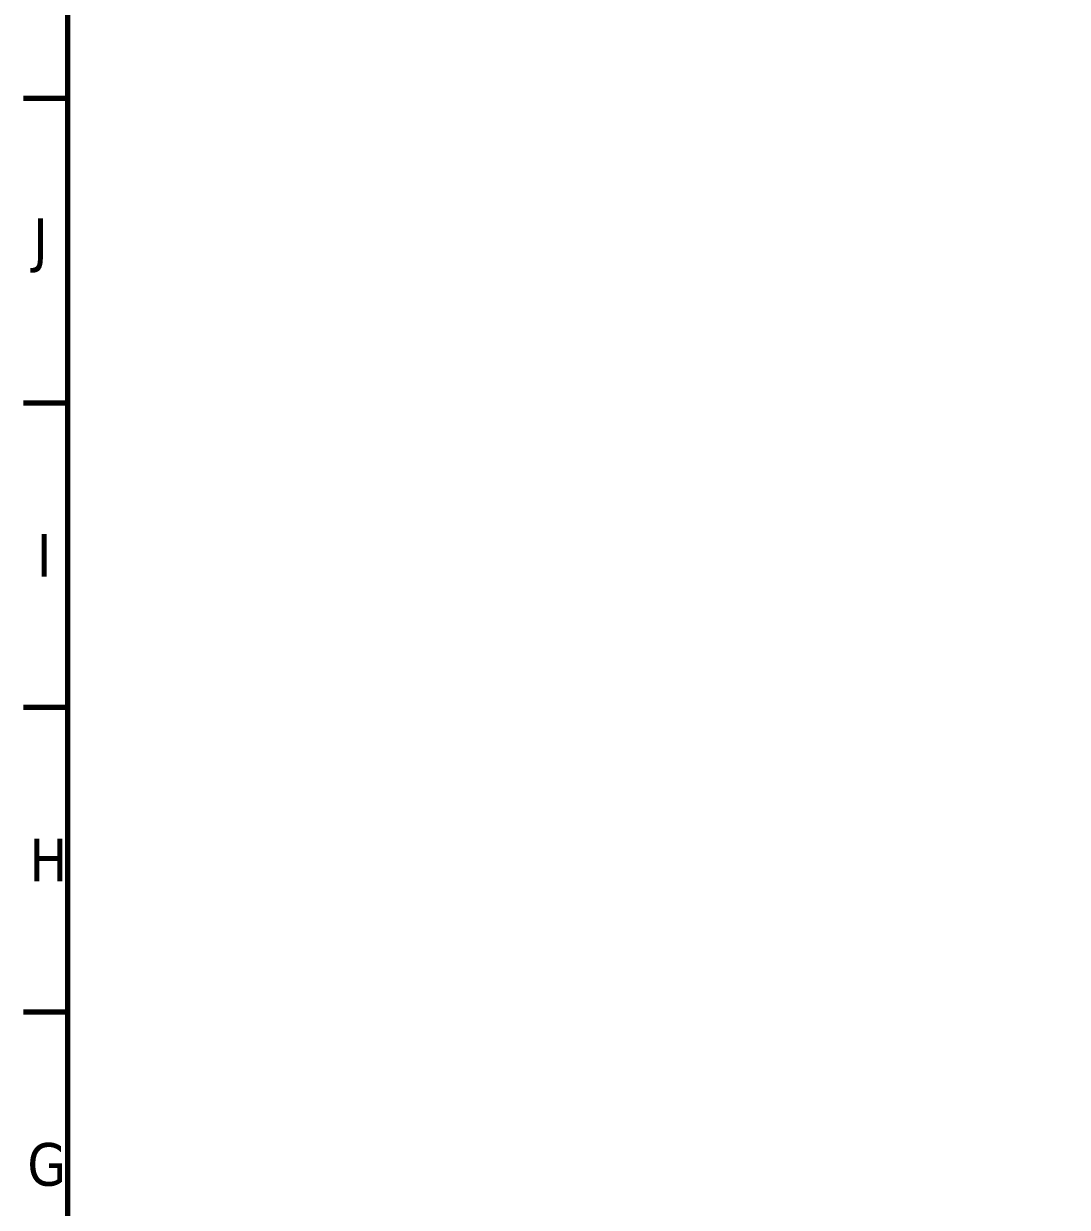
# Model space of a CAD drawing. Header units: millimetres. Extents: x 0 to 3000, y 0 to 3000.
# Drawn here: x 9.6 to 254.5, y 454.2 to 731.9 of the extents above; entities that cross this region are included whole.
import ezdxf

# ---------------------------------------------------------------- set-up
doc = ezdxf.new("R2010")
doc.units = ezdxf.units.MM
doc.layers.add('Border (ANSI)', color=7, linetype='Continuous', lineweight=70)
doc.styles.add('Note Text (ANSI)', font='tahoma.ttf')

# ---------------------------------------------------------------- blocks, each defined once
blk = doc.blocks.new('Borders Default Border')
at = {"layer": 'Border (ANSI)'}
for p, q in [((20, 714.29), (9.6, 714.29)), ((20, 642.86), (9.6, 642.86)), ((20, 571.43), (9.6, 571.43)), ((20, 500), (9.6, 500))]:
    blk.add_line(p, q, dxfattribs=at)
at = {"layer": 'Border (ANSI)', "flags": 128}
blk.add_lwpolyline([(20, 20), (20, 2980), (2980, 2980), (2980, 20), (20, 20)], dxfattribs=at)
at = {"layer": 'Border (ANSI)', "char_height": 10, "attachment_point": 7, "style": 'Note Text (ANSI)'}
for s, insert in [('J', (11.79, 673.43)), ('I', (12.65, 602.14)), ('H', (10.96, 530.71)), ('G', (10.45, 459.09))]:
    blk.add_mtext(s, dxfattribs=dict(at, insert=insert))

msp = doc.modelspace()

# ---------------------------------------------------------------- block references
msp.add_blockref('Borders Default Border', (0, 0))

doc.saveas('drawing.dxf')
